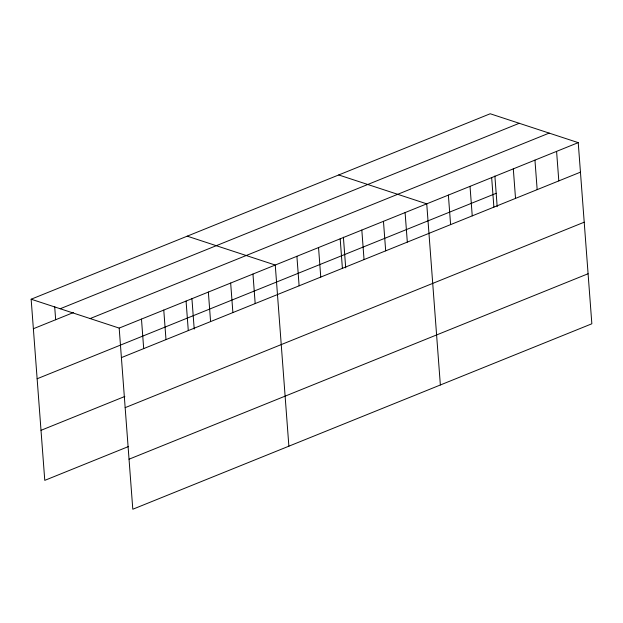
<?xml version="1.0" encoding="UTF-8"?>
<svg xmlns="http://www.w3.org/2000/svg" width="623" height="623" viewBox="0 0 623 623"><rect width="100%" height="100%" fill="white"/><g stroke="black" fill="none" stroke-linecap="round" stroke-linejoin="round"><path stroke-width="0.93" d="M31.15 299.219L490.2 113.76L578.23 142.636L591.85 323.781L132.8 509.24L119.18 328.095L31.15 299.219L44.77 480.364L128.603 446.489M60.197 308.751L519.247 123.284M33.369 328.734L73.506 312.52M90.133 318.571L549.182 133.104M119.18 328.095L578.23 142.636M37.131 378.768L496.181 193.309M121.399 357.618L580.449 172.158M41.009 430.322L124.841 396.454M125.161 407.652L584.21 222.193M129.039 459.206L588.089 273.746M338.717 174.962L426.739 203.838L440.36 384.983M187.227 236.164L275.257 265.04L288.877 446.185M556.588 151.381L558.808 180.896M534.947 160.127L537.166 189.641M513.305 168.864L515.525 198.387M494.88 175.99L497.185 206.68M491.664 177.61L493.883 207.124M470.022 186.355L472.242 215.87M448.381 195.1L450.6 224.615M405.098 212.583L407.317 242.098M383.464 221.329L385.684 250.843M361.823 230.066L364.042 259.589M343.398 237.192L345.703 267.882M340.181 238.811L342.401 268.326M318.54 247.557L320.759 277.071M296.898 256.302L299.118 285.817M252.961 274.05L255.181 303.565M230.666 283.06L232.885 312.575M208.362 292.062L210.582 321.585M191.907 298.394L194.212 329.084M186.067 301.073L188.286 330.587M163.771 310.083L165.991 339.597M141.476 319.093L143.695 348.607M54.66 306.399L55.665 319.724"/></g></svg>
